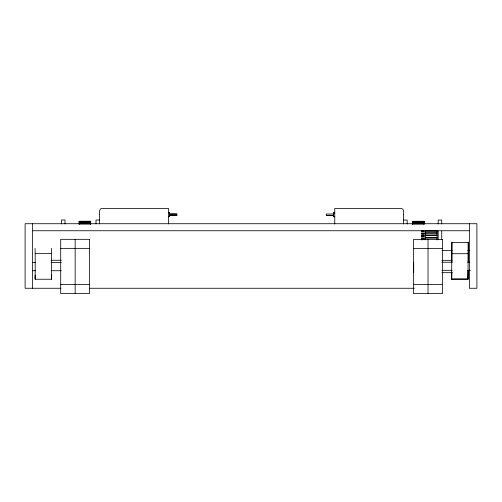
<?xml version="1.0" encoding="UTF-8"?>
<svg xmlns="http://www.w3.org/2000/svg" width="502" height="502" viewBox="0 0 502 502"><rect width="100%" height="100%" fill="white"/><g stroke="black" fill="none" stroke-linecap="round" stroke-linejoin="round"><path stroke-width="0.75" d="M35.19 277.518L35.19 279.237L51.543 279.237L51.417 248.415M51.543 277.518L51.543 279.237M468.184 270.647L467.996 279.307L451.643 279.307L451.8 272.128M451.643 279.307L451.9 242.522L468.253 242.522L467.996 279.307M451.8 272.159L451.643 278.867L467.996 278.867L467.996 277.587M467.996 278.867L468.184 270.666M451.649 278.792L451.643 277.587M168.427 212.622L169.632 212.622L169.632 216.713L168.427 216.713M334.759 212.691L333.548 212.691L333.548 216.782L334.759 216.782M168.427 212.792L169.632 212.792M333.548 212.861L334.759 212.861M169.632 213.959L176.873 213.959L176.873 215.383L169.632 215.383M169.632 214.072L176.873 214.072M333.548 214.028L326.306 214.028L326.306 215.452L333.548 215.452M169.632 215.264L176.873 215.264M326.306 215.333L333.548 215.333M333.548 216.619L334.759 216.619M403.621 220.064L407.172 220.064L407.172 223.986M79.153 221.438L90.693 221.344M412.487 221.413L424.033 221.413M412.487 221.507L424.033 221.507M79.153 221.79L90.693 221.79M412.487 221.859L424.033 221.859M79.153 221.978L90.693 221.978M412.487 222.047L424.033 222.047M79.153 222.562L90.693 222.562M412.487 222.631L424.033 222.631M79.153 222.844L90.693 222.844M412.487 222.907L424.033 222.907M79.153 224.017L90.693 224.017M412.487 224.08L424.033 224.08M425.508 230.675L437.047 230.675M32.63 230.751L469.37 230.751M421.724 230.926L424.033 230.926L424.033 239.573L421.724 239.573M425.508 231.221L437.047 231.221M421.724 231.598L424.033 231.598M425.508 232.683L437.047 232.683M421.724 233.342L424.033 233.342M425.508 233.304L437.047 233.304M421.724 233.53L424.033 233.53M421.724 234.076L424.033 234.076M425.508 234.93L437.047 234.93M425.508 235.614L437.047 235.614M421.724 235.858L424.033 235.858M421.724 235.965L424.033 235.965M421.724 236.743L424.033 236.743M425.508 237.402L437.047 237.402M425.508 237.477L437.047 237.477M425.508 238.143L437.047 238.143M421.724 238.362L424.033 238.362M421.724 238.751L424.033 238.751M421.724 239.19L424.033 239.19M60.704 248.364L89.62 248.364M413.56 248.434L442.475 248.434M441.998 250.379L452.17 250.379M467.814 250.379L469.376 250.379M35.071 248.415L35.19 253.635L51.543 253.635M451.643 253.705L467.996 253.705M51.104 260.262L61.282 260.262M441.898 260.325L452.082 260.325M441.842 262.22L452.001 262.22M467.632 262.22L469.972 262.22M32.423 262.628L35.517 262.628M51.104 262.628L61.282 262.628M441.898 270.308L452.082 270.308M467.663 270.308L469.991 270.308M467.663 270.452L469.991 270.452M32.429 270.722L35.554 270.722M51.185 270.722L61.344 270.722M441.898 272.68L452.082 272.68M60.704 284.508L89.62 284.508M413.56 284.578L442.475 284.578M60.842 288.267L25.1 288.267L25.1 223.723L476.9 223.723L476.9 288.267L469.37 288.267L469.37 223.723M89.808 288.267L414.282 288.267M51.543 278.798L51.449 275.021M35.19 278.798L35.096 275.021M468.253 242.083L468.253 262.609M451.9 242.083L451.9 262.609M441.722 223.986L441.722 220.064L438.171 220.064L438.171 223.986M441.722 231.039L441.722 239.661M438.171 231.039L438.171 239.661M437.047 230.362L437.047 239.893M428.018 239.398L428.018 293.614M425.508 230.362L425.508 239.893M424.033 224.476L424.033 221.294L412.487 221.294L412.487 224.476M421.969 230.751L421.969 240.075M413.704 262.22L413.704 272.68M403.552 214.191C403.846 212.29 403.934 208.543 401.136 208.455L334.759 208.455L334.759 223.992M403.552 214.473L403.621 223.986M175.424 215.352L171.082 215.295M168.427 223.923L168.427 208.386L102.044 208.386C99.252 208.474 99.34 212.22 99.634 214.128M99.634 214.41L99.634 220.209M99.565 223.917L99.565 219.995L96.014 219.995L96.014 223.917M90.693 224.407L90.693 221.225L79.153 221.225L79.153 224.407M75.162 239.328L75.162 293.544M65.015 223.917L65.015 219.995L61.464 219.995L61.464 223.917M35.19 253.635L35.19 279.237M32.63 223.723L32.63 288.267M89.62 239.328L60.704 239.328L60.704 293.544L89.62 293.544L89.62 239.328M442.475 239.398L413.56 239.398L413.56 293.614L442.475 293.614L442.475 239.398"/></g></svg>
